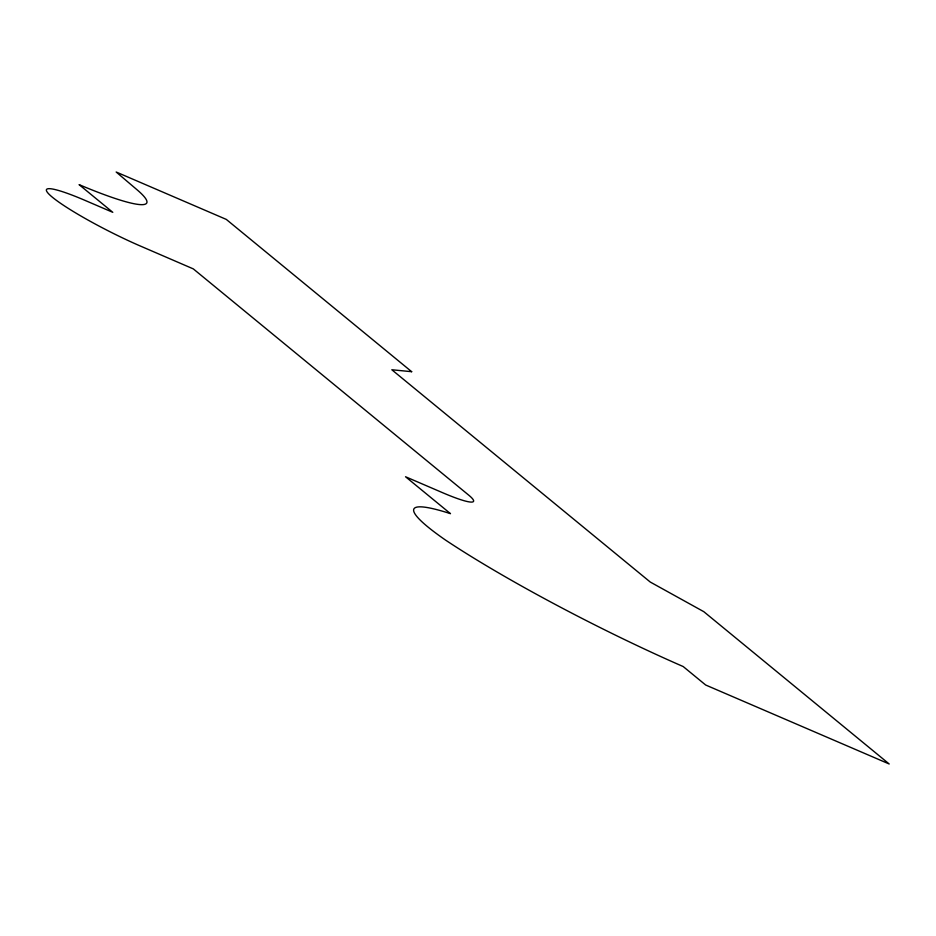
<?xml version="1.0" encoding="UTF-8"?>
<svg xmlns="http://www.w3.org/2000/svg" width="936" height="936" viewBox="0 0 936 936"><rect width="100%" height="100%" fill="white"/><g stroke="black" fill="none" stroke-linecap="round" stroke-linejoin="round"><path stroke-width="1.4" d="M411.676 371.697L391.821 369.755L650.251 582.04L703.813 611.688L889.2 763.987L705.674 685.012L683.198 666.549A234.234 27.729 26.9 0 1 445.641 540.154A173.686 20.569 26.9 0 1 450.485 513.665L405.534 476.752L442.248 492.547A60.278 7.137 26.9 0 0 468.714 495.144L193.307 268.889L138.481 245.22A74.892 8.869 26.9 0 1 51.737 196.689A74.892 8.869 26.9 0 1 85.925 200.772L112.788 212.32L79.08 184.626A140.014 16.579 26.9 0 0 137.147 189.856L116.169 172.013L226.278 219.398L411.676 371.697"/></g></svg>
